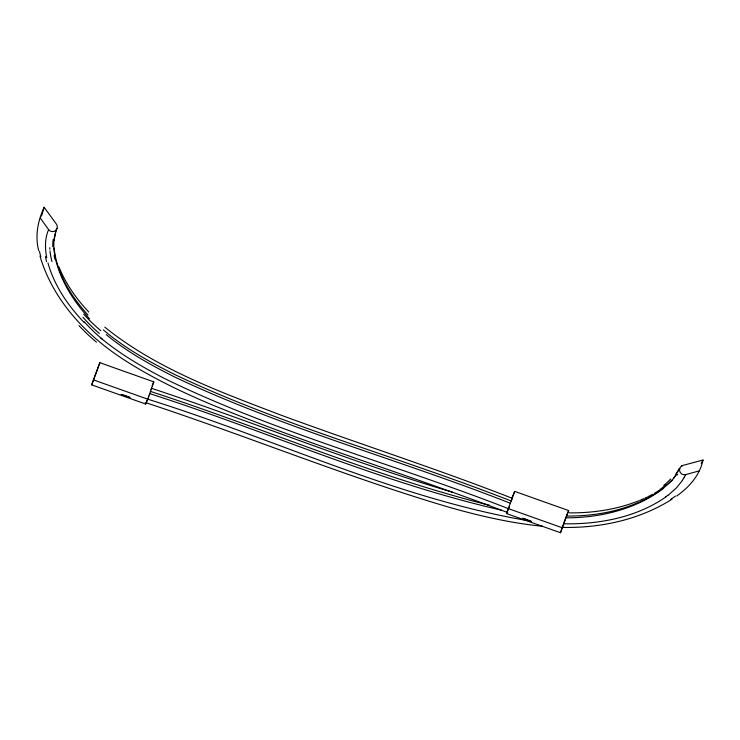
<?xml version="1.0" encoding="UTF-8"?>
<svg xmlns="http://www.w3.org/2000/svg" width="740" height="740" viewBox="0 0 740 740"><rect width="100%" height="100%" fill="white"/><g stroke="black" fill="none" stroke-linecap="round" stroke-linejoin="round"><path stroke-width="1.11" d="M54.057 240.694L55.972 230.982M41.505 216.062L44.141 207.274L56.434 224.155A4.773 4.588 26.8 0 1 57.1 228.059L56.342 229.983M151.487 388.398L151.312 388.981M151.293 389.046L151.108 389.582M511.793 499.704C511.849 499.546 512.117 498.741 512.256 498.298C436.026 468.448 356.319 442.973 278.925 414.372C218.467 391.22 155.742 368.391 104.83 327.154M38.684 250.61C34.882 235.995 37.851 220.751 44.141 207.274M57.026 228.272L56.906 228.632A4.773 4.588 26.8 0 1 48.609 229.65C44.724 238.456 44.909 248.483 46.75 257.77M91.686 384.856L99.863 362.693L153.818 381.868L147.787 399.193L145.641 404.022L91.686 384.856L99.863 362.693M145.641 404.022L147.676 399.156C274.919 438.875 396.945 498.492 529.091 520.877M511.849 498.279L514.698 491.397L568.662 510.572L560.485 532.726L506.53 513.56L508.556 508.695C394.577 464.156 275.354 432.447 165.066 378.788C142.506 367.114 120.343 354.266 100.76 337.967M506.53 513.56L514.698 491.397M510.535 503.339C399.452 459.596 282.791 428.192 174.464 376.91C150.562 364.894 126.919 351.796 106.283 334.61M560.485 532.726L566.146 516.474M662.726 488.909L673.715 478.327L679.995 468.032A4.773 4.588 21 0 1 682.937 465.404L703 460.021C699.901 475.274 689.088 487.272 676.758 495.966M148.879 395.983L148.712 396.446M56.481 229.603C53.132 238.03 53.28 247.419 54.945 256.216M509.379 506.567L508.639 508.5M148 398.342L147.741 399.008M152.107 385.725L153.818 381.868M566.516 515.391L568.662 510.572M699.217 470.881L685.638 474.636L684.241 477.457M703 460.021L701.224 463.545M682.521 480.334L676.397 487.938L668.155 495.254M676.425 474.488L673.382 478.502M677.128 475.034L677.673 474.349M672.309 480.269L668.091 484.034M667.332 484.654L664.909 486.522M661.865 489.168C634.615 508.704 600.362 516.279 567.238 516.048M660.598 490.518C633.292 509.906 599.123 517.87 566.008 517.824M665.963 496.891C636.483 517.389 599.511 524.364 564.176 523.818M661.828 488.724L663.41 487.623M671.994 499.232C639.341 519.915 599.983 528.295 561.641 527.398M660.173 489.825L654.715 493.154M652.726 494.265L647.796 496.799M646.806 497.271L644.79 498.214M643.754 498.677L639.619 500.444M638.565 500.869C616.614 509.573 592.851 513.079 569.319 512.876M542.494 526.26C510.988 523.162 480.02 516.002 449.606 507.418C346.635 477.013 247.197 436.036 145.253 402.505M501.221 510.091C380.619 482.637 267.205 431.337 149.721 393.615M489.63 505.281C373.774 476.329 263.884 428.275 150.479 391.423M453.213 492.433C351.167 462.112 252.507 421.661 151.46 388.296M129.037 397.01L121.129 394.411L130.203 397.436M508.667 508.732L562.622 527.898M93.823 380.027L147.787 399.193M507.76 512.616C408.832 474.895 307.322 444.102 209.411 403.716C180.162 391.275 151.386 377.4 124.616 360.186C86.506 335.766 52.845 300.311 39.988 256.022M511.368 500.952L504.68 498.473C394.975 455.923 280.617 424.806 174.113 374.236C149.24 361.721 124.579 348.087 103.35 329.874M522.644 518.185L531.607 521.561L523.827 518.592M84.379 322.779C68.135 305.786 54.288 285.696 47.924 262.839M88.809 312.067C78.052 300.671 68.663 287.869 61.892 273.707M89.558 318.801C74.157 302.124 61.448 282.301 55.787 260.138M87.921 314.963C71.142 296.296 56.795 273.634 54.103 248.168M48.609 229.65L40.358 218.133M61.651 273.208L58.904 266.872M40.848 256.808A150.276 39.794 52.5 0 1 39.46 251.36M102.028 338.948A117.882 78.616 36.1 0 1 84.147 321.687M54.927 259.305A140.628 36.648 52 0 1 54.159 255.439M96.468 342.157A125.19 79.263 35.8 0 1 78.986 325.609M46.5 261.553A143.791 38.702 50.5 0 1 45.482 256.577M99.345 333.481A112.267 71.049 35.9 0 1 82.936 317.238M52.808 246.735A205.017 50.736 53.1 0 1 53.123 239.594M100.797 330.715A114.423 68.524 35.5 0 1 83.713 314.232M52.004 261.572A136.188 40.182 47.1 0 1 49.969 250.879M49.867 249.25A136.188 40.182 47.1 0 1 49.839 247.706M675.509 496.087A150.276 36.316 -13.9 0 1 670.671 499.324M685.638 474.636A4.773 4.588 21 0 1 679.792 468.596M679.218 468.411A323.038 69.505 -16.1 0 1 675.49 474.701M684.093 477.494A306.665 65.666 -16.5 0 1 682.354 480.371M667.813 495.291A153.337 36.288 -13 0 1 665.602 496.929M662.457 488.946A148.842 34.29 -14.2 0 1 660.321 490.555M682.04 465.617A332.371 71.789 -15.8 0 1 681.679 466.32M670.644 479.03A206.96 45.14 -15.4 0 1 663.725 485.459M665.574 485.116A166.722 37.638 -14.2 0 1 660.126 489.38"/></g></svg>
